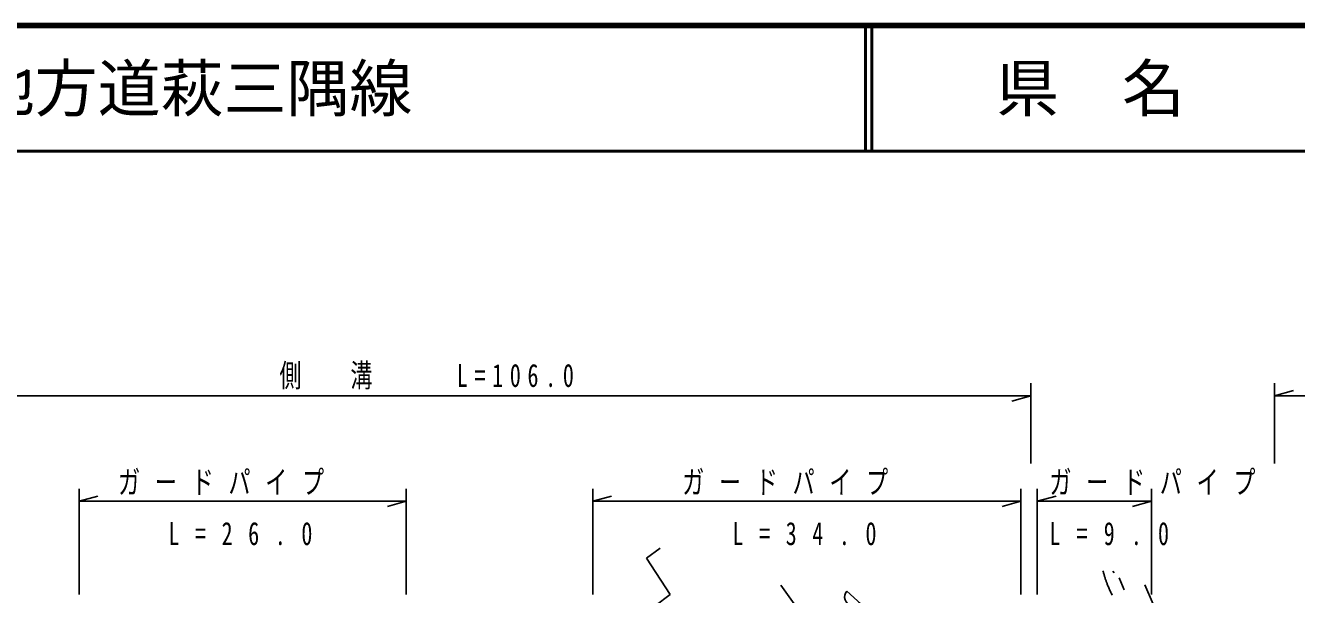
# Model space of a CAD drawing. Units: millimetres, scale not verified. Extents: x 40000 to 680000, y 20000 to 380000.
# Drawn here: x 230990 to 331997, y 334759 to 380000 of the extents above; entities that cross this region are included whole.
import ezdxf
from ezdxf.enums import TextEntityAlignment as Align

# ---------------------------------------------------------------- set-up
doc = ezdxf.new("R2010")
doc.units = ezdxf.units.MM
doc.header["$LTSCALE"] = 1000
for name, color, linetype, lineweight in [('M-BGD', 7, 'Continuous', 25), ('M-TTL', 2, 'Continuous', 140), ('M-TTL-LINE', 7, 'Continuous', 50)]:
    doc.layers.add(name, color=color, linetype=linetype, lineweight=lineweight)
doc.layers.add('M-TTL-TXT', color=7, linetype='Continuous')
doc.styles.add('ＭＳ ゴシック', font='')
doc.styles.get('ＭＳ ゴシック').set_extended_font_data('MS Gothic')

msp = doc.modelspace()

# ---------------------------------------------------------------- linework, layer by layer
at = {"layer": 'M-BGD'}
for p, q in [((310872, 351564), (310872, 345176)), ((330247, 345176), (330247, 351564)), ((205353, 350564), (310872, 350564)), ((310872, 350564), (309372, 350144)), ((330247, 350564), (331747, 350984)), ((330247, 350564), (344197, 350564)), ((235254, 334771), (235254, 343174)), ((235254, 342174), (236754, 342594)), ((261257, 343174), (261257, 334771)), ((276069, 334771), (276069, 343174)), ((276069, 342174), (277569, 342594)), ((310091, 343174), (310091, 334771)), ((311385, 334771), (311385, 343174)), ((311385, 342174), (312885, 342594)), ((320470, 343174), (320470, 334771)), ((235254, 342174), (261257, 342174)), ((261257, 342174), (259757, 341754)), ((276069, 342174), (310091, 342174)), ((310091, 342174), (308591, 341754)), ((311385, 342174), (320470, 342174)), ((320470, 342174), (318970, 341754)), ((280328, 337657), (281419, 338441)), ((282216, 334766), (280328, 337657)), ((317407, 336609), (317508, 336496)), ((291018, 335512), (297634, 326236)), ((317899, 336092), (318300, 335131)), ((319939, 335547), (321511, 331929)), ((279840, 332964), (282216, 334766)), ((296258, 335027), (300360, 331350))]:
    msp.add_line(p, q, dxfattribs=at)
msp.add_lwpolyline([(316610, 336649), (316627, 336592), (316644, 336535), (316661, 336478), (316678, 336421), (316695, 336364), (316712, 336307), (316729, 336250), (316747, 336193), (316764, 336136), (316782, 336079), (316800, 336023), (316819, 335966), (316838, 335910), (316857, 335854), (316876, 335798), (316896, 335742), (316916, 335686), (316937, 335630), (316958, 335575), (316979, 335519), (317009, 335445), (317040, 335371), (317071, 335297), (317104, 335223), (317137, 335150), (317171, 335077), (317205, 335004), (317240, 334932), (317276, 334860), (317312, 334788), (317349, 334716)], dxfattribs=at)
msp.add_arc((296771, 334567), 689, 138.11786, 318.17982, dxfattribs=at)
at = {"layer": 'M-TTL'}
msp.add_line((680000, 380000), (40000, 380000), dxfattribs=at)
at = {"layer": 'M-TTL-LINE'}
for p, q in [((297750, 380000), (297750, 370000)), ((298250, 380000), (298250, 370000)), ((40000, 370000), (680000, 370000))]:
    msp.add_line(p, q, dxfattribs=at)

# ---------------------------------------------------------------- texts
at = {"layer": 'M-BGD', "char_height": 1833, "attachment_point": 7, "style": 'ＭＳ ゴシック'}
for s, insert in [('\\T1.61;\\W0.7;側\u3000溝\u3000\u3000L=106.0', (251175, 351064)), ('\\T1.67;\\W0.7;ガードパイプ', (238355, 342674)), ('\\T1.67;\\W0.7;ガードパイプ', (283180, 342674)), ('\\T1.67;\\W0.7;ガードパイプ', (312361, 342674)), ('\\T2.42;\\W0.7;L=26.0', (242355, 338665)), ('\\T2.42;\\W0.7;L=34.0', (287180, 338665)), ('\\T2.47;\\W0.7;L=9.0', (312361, 338665))]:
    msp.add_mtext(s, dxfattribs=dict(at, insert=insert))
at = {"layer": 'M-TTL-TXT', "style": 'ＭＳ ゴシック'}
msp.add_text('主要地方道萩三隅線', height=3666, dxfattribs=at).set_placement((216734, 375000), align=Align.MIDDLE_LEFT)
msp.add_text('県\u3000名', height=3666, dxfattribs=at).set_placement((315625, 375000), align=Align.MIDDLE_CENTER)

doc.saveas('drawing.dxf')
